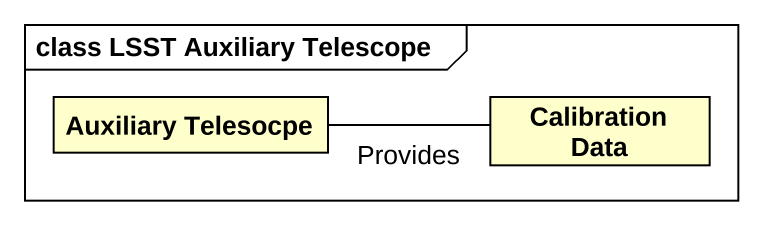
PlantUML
@startuml
mainframe class LSST Auxiliary Telescope
hide circle
hide empty members
class "Auxiliary Telesocpe" as Auxiliary_Telesocpe
class "Calibration Data" as Calibration_Data
Auxiliary_Telesocpe -right- Calibration_Data : Provides
@enduml
